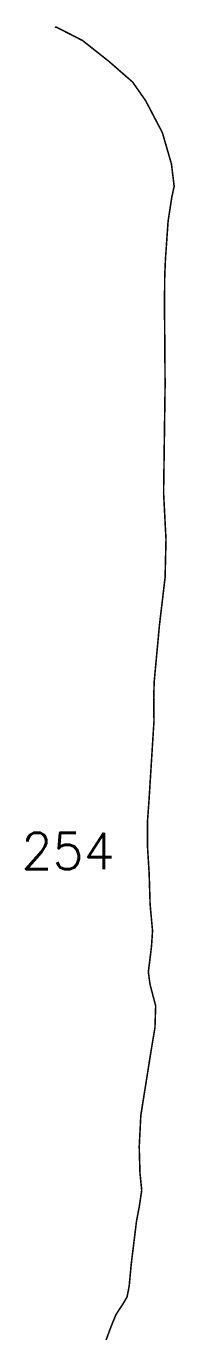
# Model space of a CAD drawing. Header units: metres. Extents: x 316534 to 318058, y 1884055 to 1889090.
# Drawn here: x 317636 to 317923, y 1886573 to 1889090 of the extents above; entities that cross this region are included whole.
import ezdxf

# ---------------------------------------------------------------- set-up
doc = ezdxf.new("R2010")
doc.units = ezdxf.units.M
doc.layers.add('NATURALLY PROTECTED', color=3, linetype='Continuous')
doc.styles.get("Standard").update_dxf_attribs({"font": 'simplex.shx'})

msp = doc.modelspace()

# ---------------------------------------------------------------- linework, layer by layer
at = {"layer": 'NATURALLY PROTECTED', "const_width": 3, "flags": 128}
msp.add_lwpolyline([(317691.5, 1889088.4), (317695.2, 1889087.6), (317744.9, 1889062.2), (317795.7, 1889022.2), (317841.6, 1888982.2), (317867, 1888946), (317899.2, 1888884.6), (317916.8, 1888824), (317922, 1888781.1), (317917.4, 1888760.1), (317910.3, 1888714), (317905.2, 1888641.6), (317903.8, 1888609.5), (317903.3, 1888554.4), (317904.5, 1888398.7), (317901.6, 1888189.4), (317906.2, 1888100.7), (317904.5, 1888027.3), (317893.5, 1887934.5), (317883.4, 1887826), (317882.5, 1887796.1), (317883, 1887750), (317880, 1887702.8), (317873.5, 1887598.8), (317870.3, 1887554.5), (317870.3, 1887511.1), (317873.7, 1887456.3), (317875.5, 1887397.1), (317880.2, 1887345.9), (317878.2, 1887315.5), (317872.1, 1887266.3), (317875.5, 1887242), (317886.3, 1887200.9), (317884.9, 1887159.5), (317876.2, 1887107), (317867.4, 1887051.7), (317857.6, 1886990.2), (317854.5, 1886929.4), (317855.9, 1886879.4), (317859.3, 1886845.5), (317854.7, 1886814.7), (317849.2, 1886785.9), (317839, 1886702.9), (317835.1, 1886661), (317830.9, 1886639.7), (317823.2, 1886626.8), (317809.5, 1886605.9), (317800.9, 1886585), (317789.4, 1886554.2)], dxfattribs=at)

# ---------------------------------------------------------------- texts
at = {"insert": (317626.9, 1887534.8), "char_height": 70, "attachment_point": 1}
msp.add_mtext_dynamic_manual_height_columns('254', width=95.172, gutter_width=1, heights=[0], dxfattribs=at)

doc.saveas('drawing.dxf')
